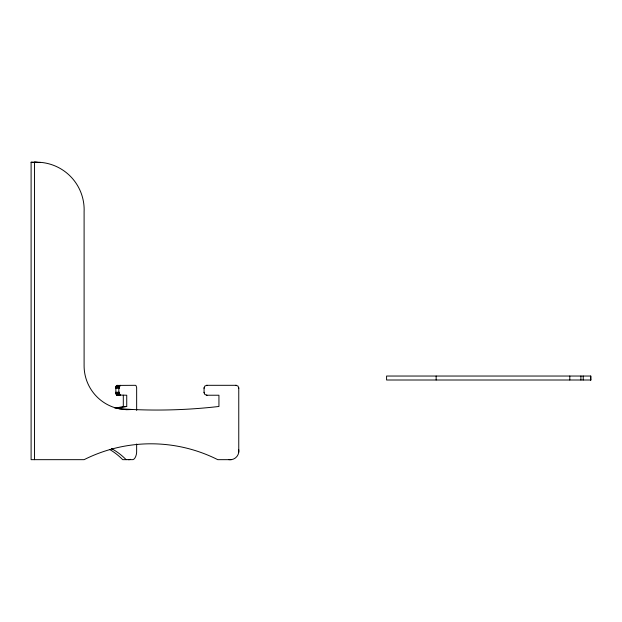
<?xml version="1.0" encoding="UTF-8"?>
<svg xmlns="http://www.w3.org/2000/svg" width="622" height="622" viewBox="0 0 622 622"><rect width="100%" height="100%" fill="white"/><g stroke="black" fill="none" stroke-linecap="round" stroke-linejoin="round"><path stroke-width="0.93" d="M204.063 392.249L204.809 394.48L207.04 395.227M238.762 388.283L238.024 386.06L235.792 385.313M207.04 385.313L204.809 386.06L204.063 388.283M117.356 385.313L116.236 386.06L115.863 388.283L119.3 388.283M120.443 395.227C118.188 392.948 118.188 387.584 120.443 385.313M119.3 392.249L115.863 392.249L116.563 394.962L126.733 395.227L126.733 406.454L122.713 406.601A538.069 269.031 -90 0 1 114.915 408.141M126.733 406.454L126.142 406.601A538.069 269.031 -90 0 1 116.617 408.421M206.348 395.227L218.936 395.227L218.936 406.477L217.754 406.601A538.069 538.069 0 0 1 132.618 409.494L126.491 409.704L120.396 409.058L114.456 407.573A43.937 43.937 0 0 1 84.102 365.79L84.102 211.814A47.552 47.552 0 0 0 41.099 162.412L34.537 162.241L34.537 459.666M231.174 459.666L217.754 459.666A148.689 148.689 0 0 0 84.102 459.666L31.1 459.666L31.1 162.241L40.484 162.396M37.507 162.396L34.078 162.241M590.9 380.003L386.581 380.003L386.581 376.038L590.814 376.038L590.814 380.003M116.749 385.422L135.51 385.313L136.125 385.796L136.653 387.592L136.653 410.38M206.348 385.313L236.484 385.313M116.563 385.578L119.999 385.578M116.392 385.796L119.828 385.796M116.236 386.06L119.673 386.06M116.104 386.363L119.541 386.363M116.003 386.713L119.432 386.713M115.917 387.086L119.354 387.086M119.3 387.592L115.863 387.592L115.863 392.948L119.3 392.948M115.917 393.454L119.354 393.454M116.003 393.827L119.432 393.827M116.104 394.177L119.541 394.177M116.236 394.48L119.673 394.48M116.392 394.745L119.828 394.745M116.563 394.962L119.999 394.962M116.749 395.118L120.186 395.118M34.537 162.241L37.818 162.412M31.1 162.241L34.381 162.412M132.618 409.494L118.856 408.677M228.849 459.666L231.547 459.635A8.762 8.762 0 0 0 238.731 452.451L238.762 449.753M128.256 459.666L129.609 459.635A8.762 4.385 -90 0 0 130.262 459.308M590.706 376.038L590.706 380.003M583.218 376.038L583.218 380.003M580.901 376.038L580.901 380.003M569.799 376.038L569.799 380.003M436.154 376.038L436.154 380.003M238.762 387.592L238.762 452.077M204.063 387.592L204.063 392.948M136.653 443.991L136.63 452.451A8.762 4.385 -90 0 1 133.038 459.635L122.713 459.666A148.689 74.345 90 0 0 109.659 449.496M123.304 395.227L123.304 406.477M111.501 448.625A148.689 74.345 -90 0 1 126.142 459.666"/></g></svg>
